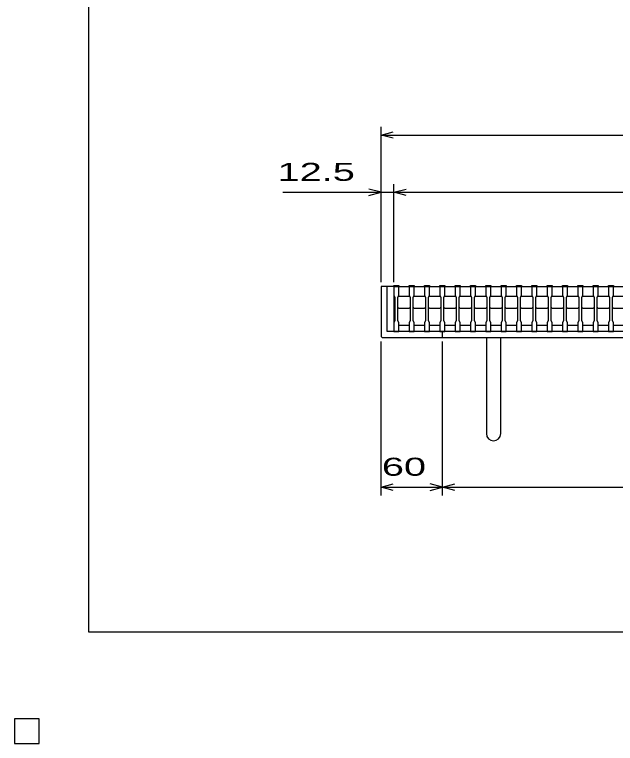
# Model space of a CAD drawing. Units: millimetres, scale not verified. Extents: x -1456 to 1385, y -1026 to 843.
# Drawn here: x -1456 to -868, y -1026 to -313 of the extents above; entities that cross this region are included whole.
import ezdxf
from ezdxf.enums import TextEntityAlignment as Align

# ---------------------------------------------------------------- set-up
doc = ezdxf.new("R2010")
doc.units = ezdxf.units.MM
doc.header["$LTSCALE"] = 8
for name, color, linetype, lineweight in [('0_2', 150, 'Continuous', 25), ('16', 3, 'Continuous', 25), ('19', 6, 'Continuous', 25), ('22', 4, 'Continuous', 25), ('32', 4, 'Continuous', 25), ('48', 3, 'Continuous', 25), ('54', 2, 'Continuous', 25), ('56', 2, 'Continuous', 25)]:
    doc.layers.add(name, color=color, linetype=linetype, lineweight=lineweight)
doc.styles.add('ベクトル', font='')
doc.styles.get('ベクトル').set_extended_font_data('ベクトル')

msp = doc.modelspace()

# ---------------------------------------------------------------- linework, layer by layer
at = {"layer": '0_2'}
for p, q in [((-1383.2, -917.2), (-1383.2, 842.8)), ((1384.8, -917.2), (-1383.2, -917.2)), ((-1432, -1002), (-1456, -1002)), ((-1456, -1002), (-1456, -1026)), ((-1432, -1002), (-1456, -1002)), ((-1456, -1002), (-1456, -1026)), ((-1432, -1002), (-1456, -1002)), ((-1456, -1002), (-1456, -1026)), ((-1432, -1002), (-1456, -1002)), ((-1456, -1002), (-1456, -1026)), ((-1432, -1002), (-1456, -1002)), ((-1456, -1002), (-1456, -1026)), ((-1432, -1026), (-1432, -1002)), ((-1432, -1026), (-1432, -1002)), ((-1432, -1026), (-1432, -1002)), ((-1432, -1026), (-1432, -1002)), ((-1432, -1026), (-1432, -1002)), ((-1456, -1026), (-1432, -1026)), ((-1456, -1026), (-1432, -1026)), ((-1456, -1026), (-1432, -1026)), ((-1456, -1026), (-1432, -1026)), ((-1456, -1026), (-1432, -1026))]:
    msp.add_line(p, q, dxfattribs=at)
at = {"layer": '16'}
for p, q in [((-1085, -579), (-1085, -578.3)), ((-1085, -578.3), (-1080, -578.3)), ((-1085, -579), (-1085, -587.5)), ((-1080, -579), (-1085, -579)), ((-1085, -579), (-1085, -617)), ((-1085, -579), (-390, -579)), ((-1080, -578.3), (-1080, -579)), ((-1080, -587.5), (-1080, -579)), ((-1070, -579), (-1070, -578.3)), ((-1070, -578.3), (-1065, -578.3)), ((-1070, -579), (-1070, -587.5)), ((-1065, -579), (-1070, -579)), ((-1065, -578.3), (-1065, -579)), ((-1065, -587.5), (-1065, -579)), ((-1055, -579), (-1055, -578.3)), ((-1055, -578.3), (-1050, -578.3)), ((-1055, -579), (-1055, -587.5)), ((-1050, -579), (-1055, -579)), ((-1050, -578.3), (-1050, -579)), ((-1050, -587.5), (-1050, -579)), ((-1040, -579), (-1040, -578.3)), ((-1040, -578.3), (-1035, -578.3)), ((-1040, -579), (-1040, -587.5)), ((-1035, -579), (-1040, -579)), ((-1035, -578.3), (-1035, -579)), ((-1035, -587.5), (-1035, -579)), ((-1025, -579), (-1025, -578.3)), ((-1025, -578.3), (-1020, -578.3)), ((-1025, -579), (-1025, -587.5)), ((-1020, -579), (-1025, -579)), ((-1020, -578.3), (-1020, -579)), ((-1020, -587.5), (-1020, -579)), ((-1010, -579), (-1010, -578.3)), ((-1010, -578.3), (-1005, -578.3)), ((-1010, -579), (-1010, -587.5)), ((-1005, -579), (-1010, -579)), ((-1005, -578.3), (-1005, -579)), ((-1005, -587.5), (-1005, -579)), ((-995, -579), (-995, -578.3)), ((-995, -578.3), (-990, -578.3)), ((-995, -579), (-995, -587.5)), ((-990, -579), (-995, -579)), ((-990, -578.3), (-990, -579)), ((-990, -587.5), (-990, -579)), ((-980, -579), (-980, -578.3)), ((-980, -578.3), (-975, -578.3)), ((-980, -579), (-980, -587.5)), ((-975, -579), (-980, -579)), ((-975, -578.3), (-975, -579)), ((-975, -587.5), (-975, -579)), ((-965, -579), (-965, -578.3)), ((-965, -578.3), (-960, -578.3)), ((-965, -579), (-965, -587.5)), ((-960, -579), (-965, -579)), ((-960, -578.3), (-960, -579)), ((-960, -587.5), (-960, -579)), ((-950, -579), (-950, -578.3)), ((-950, -578.3), (-945, -578.3)), ((-950, -579), (-950, -587.5)), ((-945, -579), (-950, -579)), ((-945, -578.3), (-945, -579)), ((-945, -587.5), (-945, -579)), ((-935, -579), (-935, -578.3)), ((-935, -578.3), (-930, -578.3)), ((-935, -579), (-935, -587.5)), ((-930, -579), (-935, -579)), ((-930, -578.3), (-930, -579)), ((-930, -587.5), (-930, -579)), ((-920, -579), (-920, -578.3)), ((-920, -578.3), (-915, -578.3)), ((-920, -579), (-920, -587.5)), ((-915, -579), (-920, -579)), ((-915, -578.3), (-915, -579)), ((-915, -587.5), (-915, -579)), ((-905, -579), (-905, -578.3)), ((-905, -578.3), (-900, -578.3)), ((-905, -579), (-905, -587.5)), ((-900, -579), (-905, -579)), ((-900, -578.3), (-900, -579)), ((-900, -587.5), (-900, -579)), ((-890, -579), (-890, -578.3)), ((-890, -578.3), (-885, -578.3)), ((-890, -579), (-890, -587.5)), ((-885, -579), (-890, -579)), ((-885, -578.3), (-885, -579)), ((-885, -587.5), (-885, -579)), ((-875, -579), (-875, -578.3)), ((-875, -578.3), (-870, -578.3)), ((-875, -579), (-875, -587.5)), ((-870, -579), (-875, -579)), ((-870, -578.3), (-870, -579)), ((-870, -587.5), (-870, -579)), ((-1085, -587.5), (-1084, -589.5)), ((-1084, -589.5), (-1084, -612.5)), ((-1081, -589.5), (-1080, -587.5)), ((-1081, -589.5), (-1080, -588.5)), ((-1081, -612.5), (-1081, -589.5)), ((-1080, -588.5), (-1070, -588.5)), ((-1070, -587.5), (-1069, -589.5)), ((-1070, -588.5), (-1069, -589.5)), ((-1069, -589.5), (-1069, -612.5)), ((-1066, -589.5), (-1065, -587.5)), ((-1066, -589.5), (-1065, -588.5)), ((-1066, -612.5), (-1066, -589.5)), ((-1065, -588.5), (-1055, -588.5)), ((-1055, -587.5), (-1054, -589.5)), ((-1055, -588.5), (-1054, -589.5)), ((-1054, -589.5), (-1054, -612.5)), ((-1051, -589.5), (-1050, -587.5)), ((-1051, -589.5), (-1050, -588.5)), ((-1051, -612.5), (-1051, -589.5)), ((-1050, -588.5), (-1040, -588.5)), ((-1040, -587.5), (-1039, -589.5)), ((-1040, -588.5), (-1039, -589.5)), ((-1039, -589.5), (-1039, -612.5)), ((-1036, -589.5), (-1035, -587.5)), ((-1036, -589.5), (-1035, -588.5)), ((-1036, -612.5), (-1036, -589.5)), ((-1035, -588.5), (-1025, -588.5)), ((-1025, -587.5), (-1024, -589.5)), ((-1025, -588.5), (-1024, -589.5)), ((-1024, -589.5), (-1024, -612.5)), ((-1021, -589.5), (-1020, -587.5)), ((-1021, -589.5), (-1020, -588.5)), ((-1021, -612.5), (-1021, -589.5)), ((-1020, -588.5), (-1010, -588.5)), ((-1010, -587.5), (-1009, -589.5)), ((-1010, -588.5), (-1009, -589.5)), ((-1009, -589.5), (-1009, -612.5)), ((-1006, -589.5), (-1005, -587.5)), ((-1006, -589.5), (-1005, -588.5)), ((-1006, -612.5), (-1006, -589.5)), ((-1005, -588.5), (-995, -588.5)), ((-995, -587.5), (-994, -589.5)), ((-995, -588.5), (-994, -589.5)), ((-994, -589.5), (-994, -612.5)), ((-991, -589.5), (-990, -587.5)), ((-991, -589.5), (-990, -588.5)), ((-991, -612.5), (-991, -589.5)), ((-990, -588.5), (-980, -588.5)), ((-980, -587.5), (-979, -589.5)), ((-980, -588.5), (-979, -589.5)), ((-979, -589.5), (-979, -612.5)), ((-976, -589.5), (-975, -587.5)), ((-976, -589.5), (-975, -588.5)), ((-976, -612.5), (-976, -589.5)), ((-975, -588.5), (-965, -588.5)), ((-965, -587.5), (-964, -589.5)), ((-965, -588.5), (-964, -589.5)), ((-964, -589.5), (-964, -612.5)), ((-961, -589.5), (-960, -587.5)), ((-961, -589.5), (-960, -588.5)), ((-961, -612.5), (-961, -589.5)), ((-960, -588.5), (-950, -588.5)), ((-950, -587.5), (-949, -589.5)), ((-950, -588.5), (-949, -589.5)), ((-949, -589.5), (-949, -612.5)), ((-946, -589.5), (-945, -587.5)), ((-946, -589.5), (-945, -588.5)), ((-946, -612.5), (-946, -589.5)), ((-945, -588.5), (-935, -588.5)), ((-935, -587.5), (-934, -589.5)), ((-935, -588.5), (-934, -589.5)), ((-934, -589.5), (-934, -612.5)), ((-931, -589.5), (-930, -587.5)), ((-931, -589.5), (-930, -588.5)), ((-931, -612.5), (-931, -589.5)), ((-930, -588.5), (-920, -588.5)), ((-920, -587.5), (-919, -589.5)), ((-920, -588.5), (-919, -589.5)), ((-919, -589.5), (-919, -612.5)), ((-916, -589.5), (-915, -587.5)), ((-916, -589.5), (-915, -588.5)), ((-916, -612.5), (-916, -589.5)), ((-915, -588.5), (-905, -588.5)), ((-905, -587.5), (-904, -589.5)), ((-905, -588.5), (-904, -589.5)), ((-904, -589.5), (-904, -612.5)), ((-901, -589.5), (-900, -587.5)), ((-901, -589.5), (-900, -588.5)), ((-901, -612.5), (-901, -589.5)), ((-900, -588.5), (-890, -588.5)), ((-890, -587.5), (-889, -589.5)), ((-890, -588.5), (-889, -589.5)), ((-889, -589.5), (-889, -612.5)), ((-886, -589.5), (-885, -587.5)), ((-886, -589.5), (-885, -588.5)), ((-886, -612.5), (-886, -589.5)), ((-885, -588.5), (-875, -588.5)), ((-875, -587.5), (-874, -589.5)), ((-875, -588.5), (-874, -589.5)), ((-874, -589.5), (-874, -612.5)), ((-871, -589.5), (-870, -587.5)), ((-871, -589.5), (-870, -588.5)), ((-871, -612.5), (-871, -589.5)), ((-870, -588.5), (-860, -588.5)), ((-1080, -600.5), (-1081, -599.5)), ((-1070, -600.5), (-1080, -600.5)), ((-1069, -599.5), (-1070, -600.5)), ((-1065, -600.5), (-1066, -599.5)), ((-1055, -600.5), (-1065, -600.5)), ((-1054, -599.5), (-1055, -600.5)), ((-1050, -600.5), (-1051, -599.5)), ((-1040, -600.5), (-1050, -600.5)), ((-1039, -599.5), (-1040, -600.5)), ((-1035, -600.5), (-1036, -599.5)), ((-1025, -600.5), (-1035, -600.5)), ((-1024, -599.5), (-1025, -600.5)), ((-1020, -600.5), (-1021, -599.5)), ((-1010, -600.5), (-1020, -600.5)), ((-1009, -599.5), (-1010, -600.5)), ((-1005, -600.5), (-1006, -599.5)), ((-995, -600.5), (-1005, -600.5)), ((-994, -599.5), (-995, -600.5)), ((-990, -600.5), (-991, -599.5)), ((-980, -600.5), (-990, -600.5)), ((-979, -599.5), (-980, -600.5)), ((-975, -600.5), (-976, -599.5)), ((-965, -600.5), (-975, -600.5)), ((-964, -599.5), (-965, -600.5)), ((-960, -600.5), (-961, -599.5)), ((-950, -600.5), (-960, -600.5)), ((-949, -599.5), (-950, -600.5)), ((-945, -600.5), (-946, -599.5)), ((-935, -600.5), (-945, -600.5)), ((-934, -599.5), (-935, -600.5)), ((-930, -600.5), (-931, -599.5)), ((-920, -600.5), (-930, -600.5)), ((-919, -599.5), (-920, -600.5)), ((-915, -600.5), (-916, -599.5)), ((-905, -600.5), (-915, -600.5)), ((-904, -599.5), (-905, -600.5)), ((-900, -600.5), (-901, -599.5)), ((-890, -600.5), (-900, -600.5)), ((-889, -599.5), (-890, -600.5)), ((-885, -600.5), (-886, -599.5)), ((-875, -600.5), (-885, -600.5)), ((-874, -599.5), (-875, -600.5)), ((-870, -600.5), (-871, -599.5)), ((-860, -600.5), (-870, -600.5)), ((-1084, -612.5), (-1085, -614.5)), ((-1080, -614.5), (-1081, -612.5)), ((-1069, -612.5), (-1070, -614.5)), ((-1065, -614.5), (-1066, -612.5)), ((-1054, -612.5), (-1055, -614.5)), ((-1050, -614.5), (-1051, -612.5)), ((-1039, -612.5), (-1040, -614.5)), ((-1035, -614.5), (-1036, -612.5)), ((-1024, -612.5), (-1025, -614.5)), ((-1020, -614.5), (-1021, -612.5)), ((-1009, -612.5), (-1010, -614.5)), ((-1005, -614.5), (-1006, -612.5)), ((-994, -612.5), (-995, -614.5)), ((-990, -614.5), (-991, -612.5)), ((-979, -612.5), (-980, -614.5)), ((-975, -614.5), (-976, -612.5)), ((-964, -612.5), (-965, -614.5)), ((-960, -614.5), (-961, -612.5)), ((-949, -612.5), (-950, -614.5)), ((-945, -614.5), (-946, -612.5)), ((-934, -612.5), (-935, -614.5)), ((-930, -614.5), (-931, -612.5)), ((-919, -612.5), (-920, -614.5)), ((-915, -614.5), (-916, -612.5)), ((-904, -612.5), (-905, -614.5)), ((-900, -614.5), (-901, -612.5)), ((-889, -612.5), (-890, -614.5)), ((-885, -614.5), (-886, -612.5)), ((-874, -612.5), (-875, -614.5)), ((-870, -614.5), (-871, -612.5)), ((-1085, -614.5), (-1085, -623)), ((-1080, -623), (-1080, -614.5)), ((-1080, -617), (-1070, -617)), ((-1070, -614.5), (-1070, -623)), ((-1065, -623), (-1065, -614.5)), ((-1065, -617), (-1055, -617)), ((-1055, -614.5), (-1055, -623)), ((-1050, -623), (-1050, -614.5)), ((-1050, -617), (-1040, -617)), ((-1040, -614.5), (-1040, -623)), ((-1035, -623), (-1035, -614.5)), ((-1035, -617), (-1025, -617)), ((-1025, -614.5), (-1025, -623)), ((-1020, -623), (-1020, -614.5)), ((-1020, -617), (-1010, -617)), ((-1010, -614.5), (-1010, -623)), ((-1005, -623), (-1005, -614.5)), ((-1005, -617), (-995, -617)), ((-995, -614.5), (-995, -623)), ((-990, -623), (-990, -614.5)), ((-990, -617), (-980, -617)), ((-980, -614.5), (-980, -623)), ((-975, -623), (-975, -614.5)), ((-975, -617), (-965, -617)), ((-965, -614.5), (-965, -623)), ((-960, -623), (-960, -614.5)), ((-960, -617), (-950, -617)), ((-950, -614.5), (-950, -623)), ((-945, -623), (-945, -614.5)), ((-945, -617), (-935, -617)), ((-935, -614.5), (-935, -623)), ((-930, -623), (-930, -614.5)), ((-930, -617), (-920, -617)), ((-920, -614.5), (-920, -623)), ((-915, -623), (-915, -614.5)), ((-915, -617), (-905, -617)), ((-905, -614.5), (-905, -623)), ((-900, -623), (-900, -614.5)), ((-900, -617), (-890, -617)), ((-890, -614.5), (-890, -623)), ((-885, -623), (-885, -614.5)), ((-885, -617), (-875, -617)), ((-875, -614.5), (-875, -623)), ((-870, -623), (-870, -614.5)), ((-870, -617), (-860, -617)), ((-1085, -623), (-1080, -623)), ((-1070, -623), (-1065, -623)), ((-1055, -623), (-1050, -623)), ((-1040, -623), (-1035, -623)), ((-1025, -623), (-1020, -623)), ((-1010, -623), (-1005, -623)), ((-995, -623), (-990, -623)), ((-980, -623), (-975, -623)), ((-965, -623), (-960, -623)), ((-950, -623), (-945, -623)), ((-935, -623), (-930, -623)), ((-920, -623), (-915, -623)), ((-905, -623), (-900, -623)), ((-890, -623), (-885, -623)), ((-875, -623), (-870, -623))]:
    msp.add_line(p, q, dxfattribs=at)
at = {"layer": '19'}
for p, q in [((-1085, -579), (-1097.5, -579)), ((-1097.5, -579), (-1097.5, -628)), ((-1091.5, -623), (-1091.5, -579)), ((-383.5, -623), (-1091.5, -623)), ((-1037.5, -629), (-1037.5, -623)), ((-1097.5, -628), (-1096.5, -629)), ((-1096.5, -629), (-378.5, -629)), ((-994.5, -629), (-994.5, -723)), ((-980.5, -723), (-980.5, -629))]:
    msp.add_line(p, q, dxfattribs=at)
msp.add_arc((-987.5, -723), 7, 180, 0, dxfattribs=at)
at = {"layer": '22'}
for p, q in [((-1097.5, -575), (-1097.5, -423)), ((-1097.5, -431), (-1085.5, -427.8)), ((-1085.5, -434.2), (-1097.5, -431)), ((-1097.5, -431), (-377.5, -431)), ((-1097.5, -487), (-1109.5, -483.8)), ((-1097.5, -575), (-1097.5, -479)), ((-1085, -575), (-1085, -479)), ((-1085, -487), (-1073, -483.8)), ((-1193.5, -487), (-1097.5, -487)), ((-1109.5, -490.2), (-1097.5, -487)), ((-1097.5, -487), (-1085, -487)), ((-1073, -490.2), (-1085, -487)), ((-1085, -487), (-390, -487)), ((-1097.5, -783.4), (-1097.5, -633)), ((-1037.5, -783.4), (-1037.5, -633)), ((-1097.5, -775.4), (-1085.5, -772.2)), ((-1085.5, -778.6), (-1097.5, -775.4)), ((-1097.5, -775.4), (-1037.5, -775.4)), ((-1037.5, -775.4), (-1049.5, -772.2)), ((-1049.5, -778.6), (-1037.5, -775.4)), ((-1037.5, -775.4), (-1025.5, -772.2)), ((-1025.5, -778.6), (-1037.5, -775.4)), ((-1037.5, -775.4), (-437.5, -775.4))]:
    msp.add_line(p, q, dxfattribs=at)
at = {"layer": '32'}
for p, q in [((-1432, -1002), (-1456, -1002)), ((-1456, -1002), (-1456, -1026)), ((-1432, -1002), (-1456, -1002)), ((-1456, -1002), (-1456, -1026)), ((-1432, -1002), (-1456, -1002)), ((-1456, -1002), (-1456, -1026)), ((-1432, -1002), (-1456, -1002)), ((-1456, -1002), (-1456, -1026)), ((-1432, -1002), (-1456, -1002)), ((-1456, -1002), (-1456, -1026)), ((-1432, -1026), (-1432, -1002)), ((-1432, -1026), (-1432, -1002)), ((-1432, -1026), (-1432, -1002)), ((-1432, -1026), (-1432, -1002)), ((-1432, -1026), (-1432, -1002)), ((-1456, -1026), (-1432, -1026)), ((-1456, -1026), (-1432, -1026)), ((-1456, -1026), (-1432, -1026)), ((-1456, -1026), (-1432, -1026)), ((-1456, -1026), (-1432, -1026))]:
    msp.add_line(p, q, dxfattribs=at)
at = {"layer": '48'}
for p, q in [((-1432, -1002), (-1456, -1002)), ((-1456, -1002), (-1456, -1026)), ((-1432, -1002), (-1456, -1002)), ((-1456, -1002), (-1456, -1026)), ((-1432, -1002), (-1456, -1002)), ((-1456, -1002), (-1456, -1026)), ((-1432, -1002), (-1456, -1002)), ((-1456, -1002), (-1456, -1026)), ((-1432, -1002), (-1456, -1002)), ((-1456, -1002), (-1456, -1026)), ((-1432, -1026), (-1432, -1002)), ((-1432, -1026), (-1432, -1002)), ((-1432, -1026), (-1432, -1002)), ((-1432, -1026), (-1432, -1002)), ((-1432, -1026), (-1432, -1002)), ((-1456, -1026), (-1432, -1026)), ((-1456, -1026), (-1432, -1026)), ((-1456, -1026), (-1432, -1026)), ((-1456, -1026), (-1432, -1026)), ((-1456, -1026), (-1432, -1026))]:
    msp.add_line(p, q, dxfattribs=at)
at = {"layer": '54'}
for p, q in [((-1432, -1002), (-1456, -1002)), ((-1456, -1002), (-1456, -1026)), ((-1432, -1002), (-1456, -1002)), ((-1456, -1002), (-1456, -1026)), ((-1432, -1002), (-1456, -1002)), ((-1456, -1002), (-1456, -1026)), ((-1432, -1026), (-1432, -1002)), ((-1432, -1026), (-1432, -1002)), ((-1432, -1026), (-1432, -1002)), ((-1456, -1026), (-1432, -1026)), ((-1456, -1026), (-1432, -1026)), ((-1456, -1026), (-1432, -1026))]:
    msp.add_line(p, q, dxfattribs=at)
at = {"layer": '56', "color": 4}
for p, q in [((-1432, -1002), (-1456, -1002)), ((-1456, -1002), (-1456, -1026)), ((-1432, -1002), (-1456, -1002)), ((-1456, -1002), (-1456, -1026)), ((-1432, -1002), (-1456, -1002)), ((-1456, -1002), (-1456, -1026)), ((-1432, -1026), (-1432, -1002)), ((-1432, -1026), (-1432, -1002)), ((-1432, -1026), (-1432, -1002)), ((-1456, -1026), (-1432, -1026)), ((-1456, -1026), (-1432, -1026)), ((-1456, -1026), (-1432, -1026))]:
    msp.add_line(p, q, dxfattribs=at)

# ---------------------------------------------------------------- texts
at = {"layer": '22', "color": 2, "style": 'ベクトル', "width": 1.65}
for s, p in [(' 12.5 ', (-1209.5, -467)), (' 60 ', (-1107.5, -755.4))]:
    msp.add_text(s, height=17.6, dxfattribs=at).set_placement(p, align=Align.MIDDLE_LEFT)

doc.saveas('drawing.dxf')
